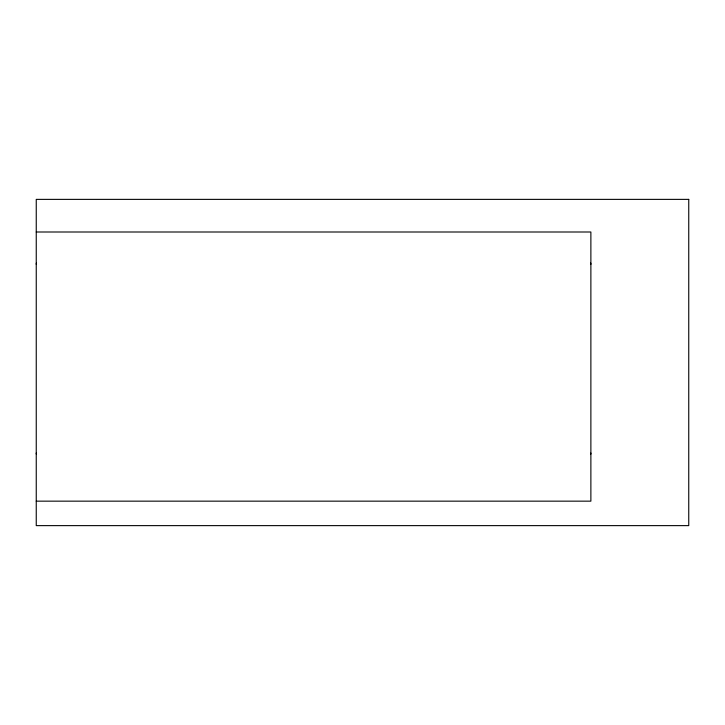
<?xml version="1.0" encoding="UTF-8"?>
<svg xmlns="http://www.w3.org/2000/svg" width="725" height="725" viewBox="0 0 725 725"><rect width="100%" height="100%" fill="white"/><g stroke="black" fill="none" stroke-linecap="round" stroke-linejoin="round"><path stroke-width="1.09" d="M36.25 232L590.875 232L590.875 501.156L36.25 501.156M590.875 453.034A4.894 4.894 0 0 1 590.712 454.303M36.413 454.303A4.894 4.894 0 0 1 36.25 453.034M590.712 263.03A4.894 4.894 0 0 1 590.875 264.299M36.25 264.299A4.894 4.894 0 0 1 36.413 263.03M688.75 199.375L36.25 199.375L36.25 525.625L688.75 525.625L688.75 199.375"/></g></svg>
